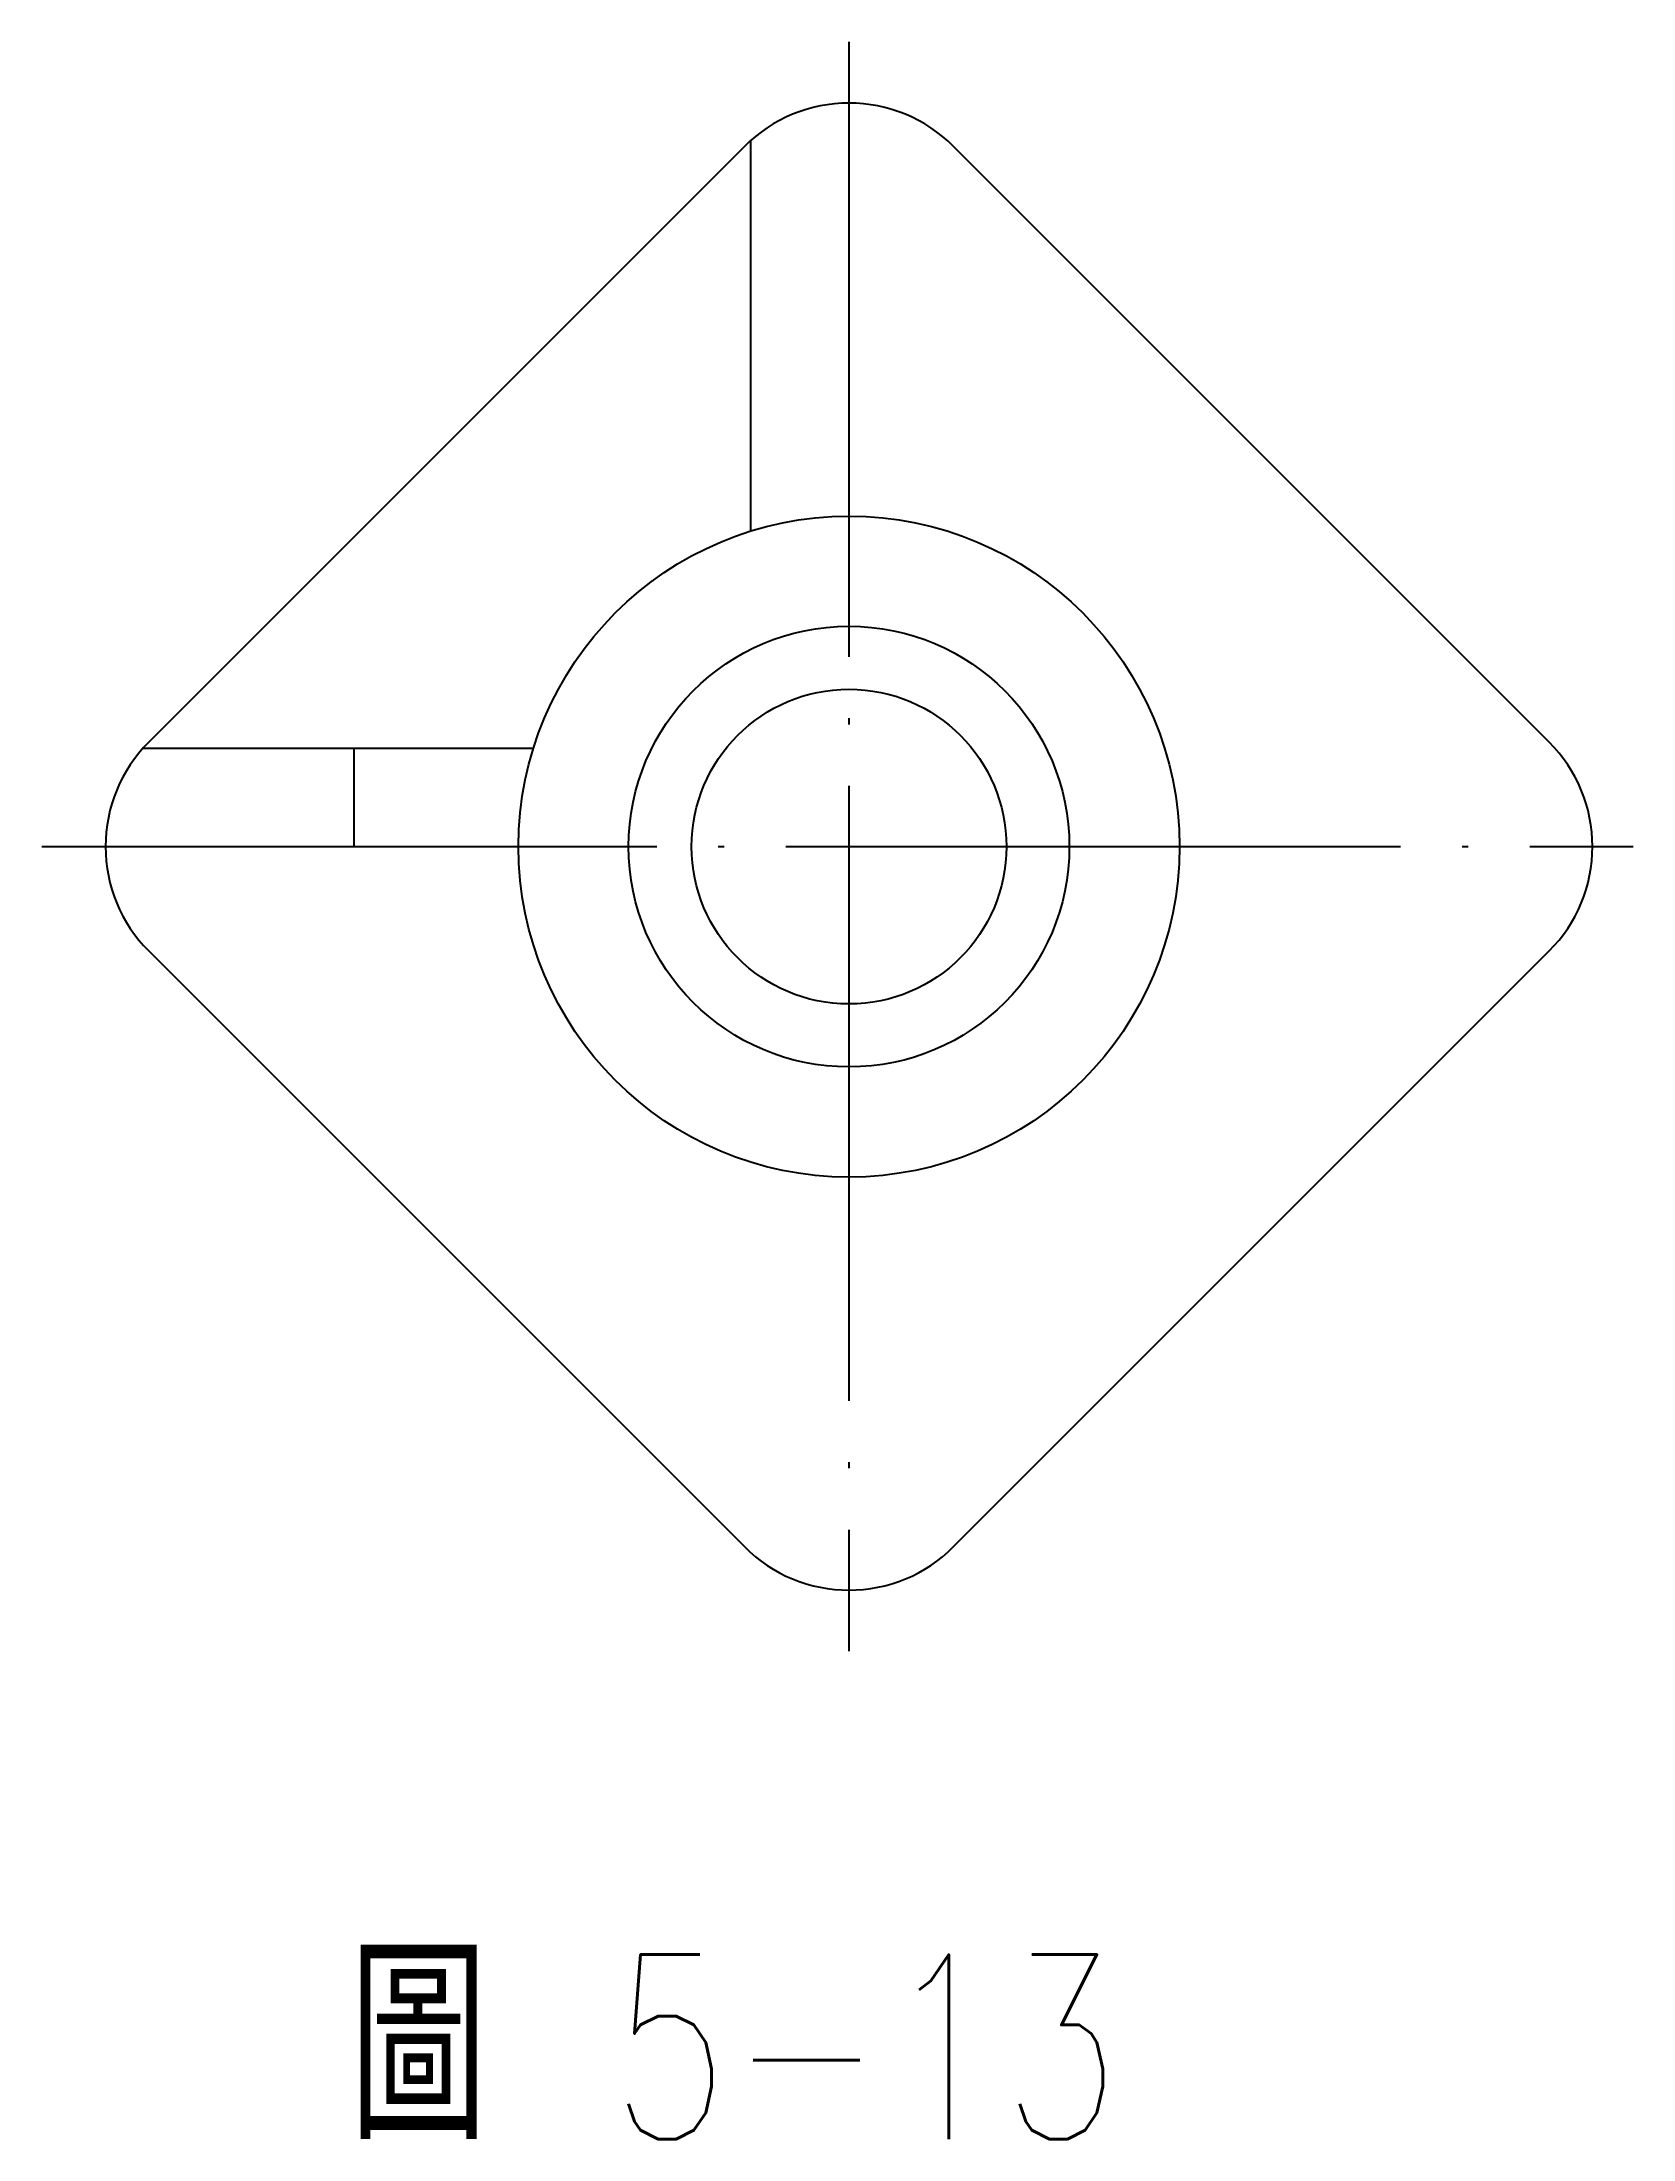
# Model space of a CAD drawing. Extents: x 114.8 to 140.7, y 388.9 to 423.
import ezdxf

# ---------------------------------------------------------------- set-up
doc = ezdxf.new("R2010")
doc.units = 0
doc.linetypes.add('CENT10', pattern=[12, 10, -1, 0, -1])
doc.layers.add('CENT10', color=1, linetype='CENT10')
doc.layers.add('輪廓線', color=7, linetype='CONTINUOUS')
doc.styles.add('CNS', font='txt.shx', dxfattribs={"width": 0.75, "height": 3, "bigfont": 'chineset.shx'})

msp = doc.modelspace()

# ---------------------------------------------------------------- linework, layer by layer
at = {"layer": 'CENT10'}
for p, q in [((127.944, 423.002), (127.944, 396.826)), ((114.816, 409.914), (140.698, 409.914))]:
    msp.add_line(p, q, dxfattribs=at)
at = {"layer": '輪廓線'}
for p, q in [((126.344, 421.397), (126.344, 415.046)), ((116.461, 411.514), (122.812, 411.514)), ((119.889, 411.514), (119.889, 409.914))]:
    msp.add_line(p, q, dxfattribs=at)
msp.add_lwpolyline([(126.247, 421.305), (116.553, 411.611, 0.414214), (116.553, 408.217), (126.247, 398.523, 0.414214), (129.641, 398.523), (139.335, 408.217, 0.414214), (139.335, 411.611), (129.641, 421.305, 0.414214)], format="xyb", close=True, dxfattribs=at)
for radius in [5.376, 3.584, 2.56]:
    msp.add_circle((127.944, 409.914), radius, dxfattribs=at)

# ---------------------------------------------------------------- texts
at = {"layer": '輪廓線', "style": 'CNS', "width": 0.75}
msp.add_text('圖 5-13', height=3, dxfattribs=at).set_placement((119.815, 388.892))

doc.saveas('drawing.dxf')
